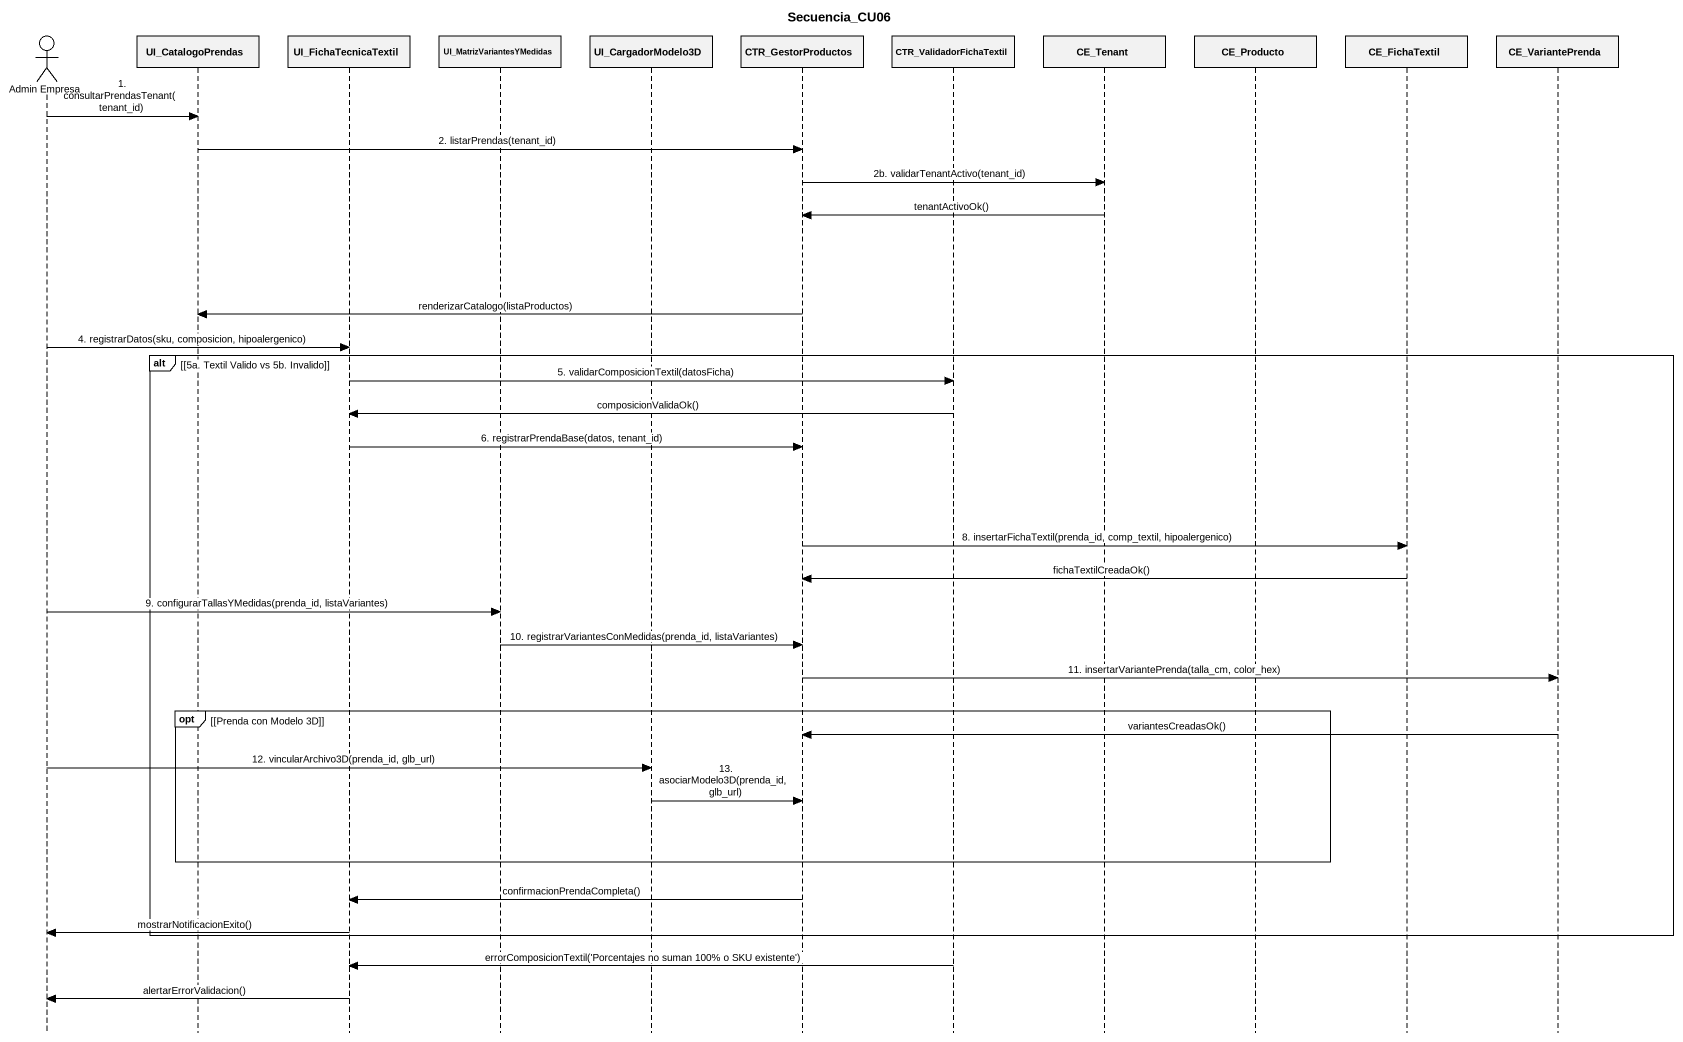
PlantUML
@startuml
title Secuencia_CU06
hide footbox
actor "Admin Empresa" as Admin_Empresa
participant UI_CatalogoPrendas
participant UI_FichaTecnicaTextil
participant UI_MatrizVariantesYMedidas
participant UI_CargadorModelo3D
participant CTR_GestorProductos
participant CTR_ValidadorFichaTextil
participant CE_Tenant
participant CE_Producto
participant CE_FichaTextil
participant CE_VariantePrenda

Admin_Empresa -> UI_CatalogoPrendas : 1. consultarPrendasTenant(tenant_id)
UI_CatalogoPrendas -> CTR_GestorProductos : 2. listarPrendas(tenant_id)
CTR_GestorProductos -> CE_Tenant : 2b. validarTenantActivo(tenant_id)
CE_Tenant -> CTR_GestorProductos : tenantActivoOk()
CTR_GestorProductos -> UI_CatalogoPrendas : renderizarCatalogo(listaProductos)
Admin_Empresa -> UI_FichaTecnicaTextil : 4. registrarDatos(sku, composicion, hipoalergenico)
alt [5a. Textil Valido vs 5b. Invalido]
  UI_FichaTecnicaTextil -> CTR_ValidadorFichaTextil : 5. validarComposicionTextil(datosFicha)
  CTR_ValidadorFichaTextil -> UI_FichaTecnicaTextil : composicionValidaOk()
  UI_FichaTecnicaTextil -> CTR_GestorProductos : 6. registrarPrendaBase(datos, tenant_id)
  CTR_GestorProductos -> CE_FichaTextil : 8. insertarFichaTextil(prenda_id, comp_textil, hipoalergenico)
  CE_FichaTextil -> CTR_GestorProductos : fichaTextilCreadaOk()
  Admin_Empresa -> UI_MatrizVariantesYMedidas : 9. configurarTallasYMedidas(prenda_id, listaVariantes)
  UI_MatrizVariantesYMedidas -> CTR_GestorProductos : 10. registrarVariantesConMedidas(prenda_id, listaVariantes)
  CTR_GestorProductos -> CE_VariantePrenda : 11. insertarVariantePrenda(talla_cm, color_hex)
  opt [Prenda con Modelo 3D]
    CE_VariantePrenda -> CTR_GestorProductos : variantesCreadasOk()
    Admin_Empresa -> UI_CargadorModelo3D : 12. vincularArchivo3D(prenda_id, glb_url)
    UI_CargadorModelo3D -> CTR_GestorProductos : 13. asociarModelo3D(prenda_id, glb_url)
  end
  CTR_GestorProductos -> UI_FichaTecnicaTextil : confirmacionPrendaCompleta()
  UI_FichaTecnicaTextil -> Admin_Empresa : mostrarNotificacionExito()
end
CTR_ValidadorFichaTextil -> UI_FichaTecnicaTextil : errorComposicionTextil('Porcentajes no suman 100% o SKU existente')
UI_FichaTecnicaTextil -> Admin_Empresa : alertarErrorValidacion()
@enduml
